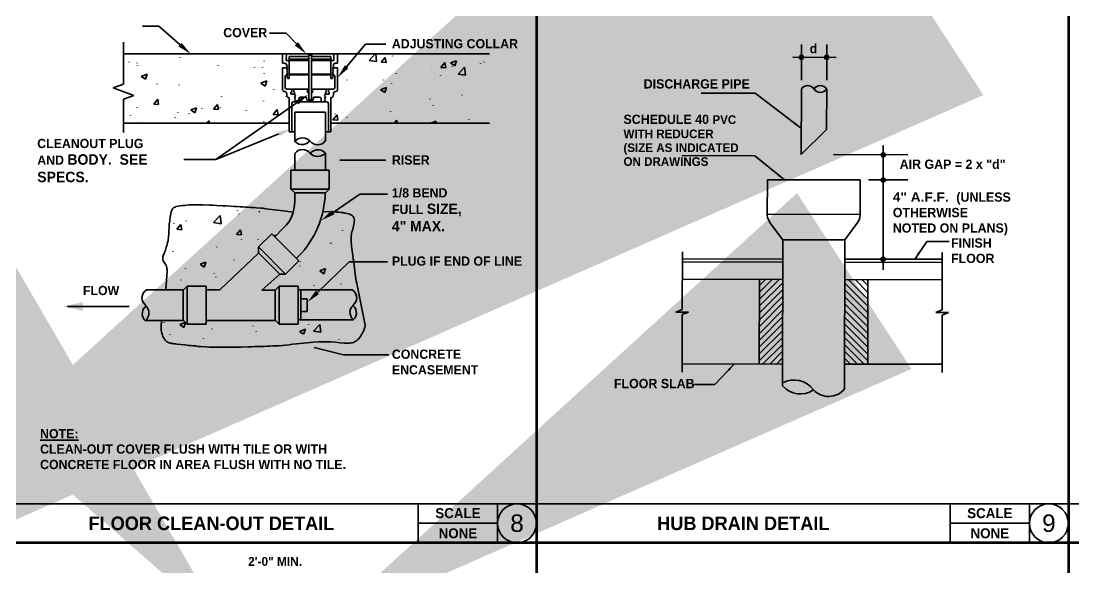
# Model space of a CAD drawing. Header units: inches. Extents: x 2025 to 34930, y -6955 to 4650.
# Drawn here: x 8591.3 to 9066.4, y -2405.3 to -2158.5 of the extents above; entities that cross this region are included whole.
import ezdxf

# ---------------------------------------------------------------- set-up
doc = ezdxf.new("R2010")
doc.units = ezdxf.units.IN
doc.header["$MEASUREMENT"] = 0
doc.layers.add('PDF-TEXT', color=7, linetype='Continuous', lineweight=35)
doc.styles.add('BOO', font='GOTHIC.TTF', dxfattribs={"height": 6})
doc.styles.add('Century Gothic_B', font='GOTHICB.TTF', dxfattribs={"height": 6.659722})
doc.styles.add('PDF Arial', font='arial.ttf')
doc.styles.add('PDF Arial Bold', font='arialbd.ttf')
doc.styles.add('SWISS', font='swissl.ttf')
doc.dimstyles.new('STANDARD$7', dxfattribs={"dimscale": 48, "dimtxt": 0.125, "dimasz": 0.125, "dimexe": 0.0625, "dimexo": 0.0625, "dimgap": 0.0625, "dimtad": 1, "dimdec": 0, "dimzin": 3, "dimdsep": 46, "dimlunit": 4, "dimtxsty": 'SWISS', "dimcen": 0.0625, "dimadec": 0, "dimazin": 0, "dimtfac": 1, "dimtdec": 0, "dimtmove": 0, "dimatfit": 3, "dimfxl": 1, "dimfrac": 2, "dimtolj": 1, "dimtzin": 0, "dimarcsym": 0})

msp = doc.modelspace()

# ---------------------------------------------------------------- hatches: boundary and pattern name
at = {"layer": 'PDF-TEXT', "transparency": 33554559}
for points in [[(8943.42, -2173.49), (8942.86, -2173.63), (8942.44, -2173.91), (8942.16, -2174.33), (8942.09, -2174.82), (8942.15, -2175.31), (8942.43, -2175.73), (8942.85, -2176.01), (8943.41, -2176.15), (8943.9, -2176.01), (8944.32, -2175.73), (8944.6, -2175.31), (8944.67, -2174.82), (8944.6, -2174.33), (8944.32, -2173.91), (8943.9, -2173.63)], [(8954.81, -2173.51), (8954.25, -2173.65), (8953.83, -2173.93), (8953.55, -2174.35), (8953.48, -2174.84), (8953.55, -2175.33), (8953.83, -2175.75), (8954.25, -2176.03), (8954.8, -2176.17), (8955.29, -2176.03), (8955.71, -2175.75), (8955.99, -2175.33), (8956.07, -2174.84), (8956, -2174.35), (8955.72, -2173.93), (8955.3, -2173.65)], [(8980.32, -2217.52), (8979.83, -2217.66), (8979.41, -2217.94), (8979.13, -2218.35), (8978.99, -2218.84), (8979.13, -2219.33), (8979.41, -2219.75), (8979.83, -2220.03), (8980.32, -2220.17), (8980.81, -2220.03), (8981.23, -2219.76), (8981.51, -2219.34), (8981.65, -2218.85), (8981.51, -2218.36), (8981.23, -2217.94), (8980.81, -2217.66)], [(8980.3, -2228.91), (8979.81, -2229.05), (8979.39, -2229.33), (8979.11, -2229.75), (8978.97, -2230.24), (8979.11, -2230.73), (8979.39, -2231.15), (8979.81, -2231.43), (8980.3, -2231.57), (8980.79, -2231.43), (8981.21, -2231.15), (8981.49, -2230.73), (8981.63, -2230.24), (8981.49, -2229.75), (8981.21, -2229.33), (8980.79, -2229.05)], [(8980.24, -2267.29), (8980.73, -2267.22), (8981.15, -2266.87), (8981.5, -2266.45), (8981.57, -2265.96), (8981.5, -2265.47), (8981.15, -2265.05), (8980.73, -2264.77), (8980.24, -2264.63), (8979.75, -2264.77), (8979.34, -2265.05), (8979.05, -2265.47), (8978.91, -2265.96), (8979.05, -2266.44), (8979.33, -2266.86), (8979.75, -2267.21)]]:
    msp.add_hatch(color=256, dxfattribs=at).paths.add_polyline_path(points)

# ---------------------------------------------------------------- linework, layer by layer
at = {"layer": 'PDF-TEXT', "color": 42, "lineweight": 100}
for p, q in [((8823.83, -1888.19), (8823.83, -2917.77)), ((9063.83, -1888.19), (9063.83, -2917.77)), ((9787.29, -2393.96), (8343.83, -2393.96))]:
    msp.add_line(p, q, dxfattribs=at)
at = {"layer": 'PDF-TEXT'}
for p, q in [((8653.43, -2160.72), (8645.99, -2160.72)), ((8663.06, -2169.18), (8653.43, -2160.72)), ((8710.83, -2163.85), (8703.39, -2163.85)), ((8715.48, -2168.67), (8710.83, -2163.85)), ((8637.53, -2167.91), (8637.53, -2186.93)), ((8738.14, -2179.07), (8746.68, -2168.84)), ((8746.68, -2168.84), (8755.9, -2168.84)), ((8943.4, -2185.09), (8943.42, -2169.02)), ((8954.79, -2185.11), (8954.82, -2169.04)), ((8802.57, -2173.32), (8637.53, -2173.32)), ((8662.98, -2174.84), (8662.98, -2174.76)), ((8665.68, -2174.93), (8665.68, -2174.84)), ((8709.23, -2173.32), (8709.23, -2177.47)), ((8711.17, -2173.66), (8710.75, -2174.08)), ((8710.75, -2174.08), (8711.17, -2174.42)), ((8711.17, -2174.42), (8710.75, -2174.84)), ((8710.75, -2174.84), (8711.17, -2175.18)), ((8710.92, -2173.32), (8710.92, -2173.49)), ((8710.92, -2173.49), (8711.17, -2173.66)), ((8711.17, -2175.18), (8710.92, -2175.35)), ((8710.92, -2175.35), (8710.92, -2176.28)), ((8712.27, -2184.4), (8712.27, -2174.42)), ((8712.27, -2174.42), (8721.06, -2174.42)), ((8712.27, -2175.61), (8721.06, -2175.61)), ((8721.06, -2173.91), (8720.56, -2173.32)), ((8721.06, -2173.91), (8721.06, -2194.04)), ((8722.25, -2173.91), (8721.06, -2173.91)), ((8722.75, -2173.32), (8722.25, -2173.91)), ((8722.25, -2194.04), (8722.25, -2173.91)), ((8731.04, -2174.42), (8722.25, -2174.42)), ((8731.04, -2175.61), (8722.25, -2175.61)), ((8731.04, -2184.4), (8731.04, -2174.42)), ((8732.39, -2173.49), (8732.22, -2173.66)), ((8732.22, -2173.66), (8732.56, -2174.08)), ((8732.56, -2174.08), (8732.22, -2174.42)), ((8732.22, -2174.42), (8732.56, -2174.84)), ((8732.56, -2174.84), (8732.22, -2175.18)), ((8732.22, -2175.18), (8732.39, -2175.35)), ((8732.39, -2173.32), (8732.39, -2173.49)), ((8732.39, -2175.35), (8732.39, -2176.28)), ((8734.08, -2173.32), (8734.08, -2177.47)), ((8748.37, -2176.2), (8751.08, -2173.32)), ((8751.33, -2173.32), (8751.67, -2176.7)), ((8753.7, -2177.04), (8755.56, -2174.93)), ((8755.56, -2174.93), (8755.98, -2177.21)), ((8758.85, -2174.25), (8758.85, -2174.17)), ((8939.5, -2174.81), (8959, -2174.84)), ((8640.07, -2176.96), (8640.07, -2176.87)), ((8643.7, -2177.47), (8643.7, -2177.38)), ((8643.79, -2178.65), (8643.79, -2178.56)), ((8660.19, -2177.8), (8660.19, -2177.72)), ((8680.23, -2178.65), (8680.23, -2178.56)), ((8691.56, -2177.8), (8691.56, -2177.72)), ((8696.54, -2179.41), (8696.54, -2179.33)), ((8700.26, -2179.58), (8700.26, -2179.49)), ((8700.94, -2176.54), (8700.94, -2176.45)), ((8709.23, -2177.47), (8710.41, -2177.47)), ((8709.23, -2189.56), (8709.23, -2179.58)), ((8709.23, -2179.58), (8711.17, -2179.58)), ((8710.92, -2177.72), (8710.41, -2177.55)), ((8710.92, -2176.28), (8721.06, -2176.28)), ((8711.09, -2178.23), (8710.92, -2177.72)), ((8711.17, -2178.99), (8711.17, -2178.23)), ((8711.51, -2179.49), (8711.17, -2178.99)), ((8711.17, -2180.09), (8711.51, -2179.49)), ((8711.17, -2179.58), (8711.17, -2180.09)), ((8711.17, -2180.09), (8711.51, -2180.68)), ((8732.39, -2176.28), (8722.25, -2176.28)), ((8732.22, -2178.99), (8731.8, -2179.49)), ((8731.8, -2179.49), (8732.22, -2180.09)), ((8732.22, -2180.09), (8731.8, -2180.68)), ((8732.39, -2177.72), (8732.22, -2178.23)), ((8732.22, -2178.23), (8732.22, -2178.99)), ((8732.22, -2180.09), (8732.22, -2179.58)), ((8732.22, -2179.58), (8734.08, -2179.58)), ((8732.9, -2177.55), (8732.39, -2177.72)), ((8734.08, -2177.47), (8732.9, -2177.47)), ((8734.08, -2179.58), (8734.08, -2189.56)), ((8739.32, -2177.04), (8739.32, -2176.96)), ((8751.67, -2176.7), (8748.37, -2176.2)), ((8755.98, -2177.21), (8753.7, -2177.04)), ((8776.44, -2180.09), (8776.44, -2180)), ((8780.67, -2179.41), (8782.53, -2177.21)), ((8782.95, -2179.58), (8780.67, -2179.41)), ((8782.53, -2177.21), (8782.95, -2179.58)), ((8785.06, -2177.38), (8787.69, -2176.37)), ((8786.92, -2178.65), (8785.06, -2177.38)), ((8785.83, -2178.9), (8785.83, -2178.82)), ((8787.69, -2176.37), (8786.92, -2178.65)), ((8788.45, -2182.37), (8791.41, -2179.33)), ((8791.41, -2179.33), (8791.83, -2182.88)), ((8798.59, -2177.55), (8798.59, -2177.47)), ((8800.03, -2176.96), (8800.03, -2176.87)), ((8943.41, -2176.15), (8943.41, -2177.41)), ((8954.8, -2176.17), (8954.8, -2177.42)), ((8644.21, -2183.98), (8644.21, -2183.89)), ((8645.48, -2183.47), (8648.1, -2182.45)), ((8647.34, -2184.74), (8645.48, -2183.47)), ((8648.1, -2182.45), (8647.34, -2184.74)), ((8653.59, -2182.79), (8653.59, -2182.71)), ((8667.8, -2180.85), (8667.8, -2180.76)), ((8674.65, -2183.21), (8674.65, -2183.13)), ((8681.5, -2184.91), (8681.5, -2184.82)), ((8701.03, -2182.12), (8701.03, -2182.03)), ((8710.41, -2188.46), (8710.41, -2183.55)), ((8710.66, -2183.05), (8710.49, -2183.55)), ((8711.17, -2182.88), (8710.66, -2183.05)), ((8711.51, -2180.68), (8711.17, -2181.19)), ((8711.17, -2181.19), (8711.51, -2181.78)), ((8711.51, -2181.78), (8711.17, -2182.37)), ((8711.17, -2182.28), (8711.51, -2182.88)), ((8711.17, -2182.37), (8711.17, -2182.79)), ((8711.26, -2182.45), (8711.17, -2182.45)), ((8711.17, -2182.79), (8711.51, -2182.79)), ((8711.51, -2182.88), (8711.17, -2183.47)), ((8711.17, -2183.47), (8711.51, -2183.98)), ((8711.51, -2183.98), (8711.51, -2184.4)), ((8711.51, -2184.4), (8712.27, -2184.4)), ((8721.06, -2182.45), (8712.27, -2182.45)), ((8721.06, -2182.79), (8712.27, -2182.79)), ((8722.25, -2182.45), (8731.04, -2182.45)), ((8722.25, -2182.79), (8731.04, -2182.79)), ((8731.8, -2184.4), (8731.04, -2184.4)), ((8731.8, -2180.68), (8732.22, -2181.19)), ((8732.22, -2181.19), (8731.8, -2181.78)), ((8731.8, -2181.78), (8732.22, -2182.37)), ((8732.22, -2182.28), (8731.8, -2182.88)), ((8731.8, -2182.88), (8732.22, -2183.47)), ((8732.22, -2183.47), (8731.8, -2183.98)), ((8731.8, -2183.98), (8731.8, -2184.4)), ((8732.22, -2182.79), (8731.88, -2182.79)), ((8732.14, -2182.45), (8732.22, -2182.45)), ((8732.22, -2182.37), (8732.22, -2182.79)), ((8732.73, -2183.05), (8732.22, -2182.88)), ((8732.9, -2183.55), (8732.73, -2183.05)), ((8732.9, -2188.46), (8732.9, -2183.55)), ((8738.48, -2185.07), (8738.48, -2184.99)), ((8740.42, -2181.27), (8740.42, -2181.19)), ((8752.68, -2183.21), (8752.68, -2183.13)), ((8754.8, -2185.07), (8754.8, -2184.99)), ((8760.46, -2182.12), (8760.46, -2182.03)), ((8776.69, -2181.27), (8776.69, -2181.19)), ((8777.71, -2184.14), (8777.71, -2184.06)), ((8780.5, -2182.96), (8780.5, -2182.88)), ((8791.83, -2182.88), (8788.45, -2182.37)), ((8796.65, -2181.69), (8796.65, -2181.61)), ((8800.54, -2183.81), (8800.54, -2183.72)), ((8637.53, -2186.93), (8632.88, -2188.63)), ((8632.88, -2188.63), (8642.18, -2192.01)), ((8643.28, -2189.98), (8643.28, -2189.89)), ((8652.75, -2186.93), (8652.75, -2186.85)), ((8662.56, -2187.36), (8662.56, -2187.27)), ((8699.5, -2186.51), (8702.12, -2185.5)), ((8701.36, -2187.78), (8699.5, -2186.51)), ((8702.12, -2185.5), (8701.36, -2187.78)), ((8705.34, -2189.47), (8705.34, -2189.39)), ((8709.31, -2189.56), (8709.48, -2190.06)), ((8709.48, -2190.06), (8709.99, -2190.23)), ((8710.49, -2188.46), (8710.66, -2188.96)), ((8710.66, -2188.96), (8711.17, -2189.13)), ((8721.06, -2189.22), (8711.17, -2189.22)), ((8713.37, -2190.57), (8713.37, -2189.22)), ((8714.3, -2190.57), (8714.3, -2189.22)), ((8720.56, -2190.74), (8720.56, -2189.22)), ((8722.25, -2189.22), (8732.22, -2189.22)), ((8722.75, -2190.74), (8722.75, -2189.22)), ((8729.01, -2190.57), (8729.01, -2189.22)), ((8729.94, -2189.22), (8729.94, -2190.57)), ((8732.22, -2189.13), (8732.73, -2188.96)), ((8732.73, -2188.96), (8732.9, -2188.46)), ((8733.32, -2190.23), (8733.83, -2190.06)), ((8733.83, -2190.06), (8734, -2189.56)), ((8738.82, -2189.56), (8738.82, -2189.47)), ((8753.44, -2189.47), (8756.15, -2188.46)), ((8755.39, -2190.74), (8753.44, -2189.47)), ((8756.15, -2188.46), (8755.39, -2190.74)), ((8758.35, -2186.77), (8758.35, -2186.68)), ((8943.34, -2218.72), (8943.39, -2189.08)), ((8954.78, -2189.1), (8954.75, -2207.34)), ((8642.18, -2192.01), (8637.53, -2193.7)), ((8637.53, -2193.7), (8637.53, -2208.75)), ((8651.14, -2195.9), (8652.92, -2193.7)), ((8652.92, -2193.7), (8653.34, -2196.07)), ((8681.66, -2192.6), (8681.66, -2192.51)), ((8691.05, -2191.33), (8691.05, -2191.25)), ((8700.6, -2194.63), (8700.6, -2194.54)), ((8710.24, -2190.32), (8709.99, -2190.32)), ((8710.66, -2190.4), (8710.24, -2190.32)), ((8711.09, -2190.74), (8710.66, -2190.4)), ((8710.92, -2192.6), (8710.92, -2192.51)), ((8711.17, -2191.25), (8711.09, -2190.74)), ((8711.17, -2192.09), (8711.17, -2191.25)), ((8711.26, -2192.51), (8711.17, -2192.09)), ((8711.59, -2192.94), (8711.26, -2192.51)), ((8712.1, -2193.02), (8711.59, -2192.94)), ((8712.27, -2193.02), (8712.1, -2193.02)), ((8712.27, -2193.02), (8712.27, -2208.41)), ((8713.03, -2191.5), (8713.03, -2190.57)), ((8713.03, -2190.57), (8713.37, -2190.57)), ((8714.64, -2191.5), (8713.03, -2191.5)), ((8714.13, -2194.88), (8713.62, -2195.05)), ((8729.18, -2194.88), (8714.13, -2194.88)), ((8714.64, -2190.57), (8714.3, -2190.57)), ((8714.64, -2191.5), (8714.64, -2190.57)), ((8715.06, -2192.01), (8714.64, -2191.5)), ((8714.64, -2192.6), (8715.06, -2192.01)), ((8715.06, -2193.19), (8714.64, -2192.6)), ((8714.64, -2193.7), (8715.06, -2193.19)), ((8715.06, -2194.29), (8714.64, -2193.7)), ((8714.64, -2194.88), (8715.06, -2194.29)), ((8716.58, -2193.53), (8716.58, -2194.88)), ((8716.84, -2193.02), (8716.67, -2193.53)), ((8717.34, -2192.85), (8716.84, -2193.02)), ((8720.13, -2192.77), (8717.34, -2192.77)), ((8720.13, -2193.78), (8720.13, -2192.77)), ((8720.22, -2193.78), (8720.39, -2194.29)), ((8720.39, -2194.29), (8720.89, -2194.46)), ((8721.06, -2190.74), (8720.56, -2190.74)), ((8722.42, -2194.54), (8720.89, -2194.54)), ((8721.06, -2194.04), (8722.25, -2194.04)), ((8722.25, -2190.74), (8722.75, -2190.74)), ((8722.42, -2194.46), (8722.92, -2194.29)), ((8722.92, -2194.29), (8723.09, -2193.78)), ((8723.18, -2193.78), (8723.18, -2192.77)), ((8723.18, -2192.77), (8725.97, -2192.77)), ((8726.47, -2193.02), (8725.97, -2192.85)), ((8726.64, -2193.53), (8726.47, -2193.02)), ((8726.73, -2193.53), (8726.73, -2194.88)), ((8728.25, -2192.01), (8728.67, -2191.5)), ((8728.67, -2192.6), (8728.25, -2192.01)), ((8728.25, -2193.19), (8728.67, -2192.6)), ((8728.67, -2193.7), (8728.25, -2193.19)), ((8728.25, -2194.29), (8728.67, -2193.7)), ((8728.67, -2194.88), (8728.25, -2194.29)), ((8728.67, -2191.5), (8728.67, -2190.57)), ((8728.67, -2190.57), (8729.01, -2190.57)), ((8730.28, -2191.5), (8728.67, -2191.5)), ((8729.69, -2195.05), (8729.18, -2194.88)), ((8729.94, -2190.57), (8730.28, -2190.57)), ((8730.28, -2190.57), (8730.28, -2191.5)), ((8731.04, -2193.02), (8731.21, -2193.02)), ((8731.04, -2208.41), (8731.04, -2193.02)), ((8731.21, -2193.02), (8731.63, -2192.94)), ((8731.63, -2192.94), (8732.05, -2192.51)), ((8732.05, -2192.51), (8732.14, -2192.09)), ((8732.31, -2190.74), (8732.22, -2191.25)), ((8732.22, -2191.25), (8732.22, -2192.09)), ((8732.65, -2190.4), (8732.31, -2190.74)), ((8733.15, -2190.32), (8732.65, -2190.4)), ((8733.32, -2190.32), (8733.15, -2190.32)), ((8766.55, -2194.97), (8766.55, -2194.88)), ((8775.93, -2193.7), (8775.93, -2193.61)), ((8790.14, -2191.84), (8790.14, -2191.75)), ((8796.22, -2194.21), (8796.22, -2194.12)), ((8922.56, -2191.07), (8898.09, -2191.03)), ((8942.87, -2206.55), (8922.56, -2191.07)), ((8643.7, -2197.59), (8643.7, -2197.5)), ((8653.34, -2196.07), (8651.14, -2195.9)), ((8652.83, -2197.08), (8652.83, -2197)), ((8657.91, -2195.73), (8657.91, -2195.64)), ((8667.88, -2198.6), (8670.5, -2197.59)), ((8669.74, -2199.87), (8667.88, -2198.6)), ((8670.5, -2197.59), (8669.74, -2199.87)), ((8672.87, -2197.93), (8672.87, -2197.84)), ((8678.11, -2198.26), (8679.89, -2196.07)), ((8680.31, -2198.43), (8678.11, -2198.26)), ((8715.82, -2195.22), (8679.21, -2220.92)), ((8679.89, -2196.07), (8680.31, -2198.43)), ((8681.07, -2197.42), (8681.07, -2197.33)), ((8689.02, -2196.32), (8689.02, -2196.23)), ((8692.91, -2198.77), (8692.91, -2198.69)), ((8705, -2200.63), (8706.86, -2198.43)), ((8706.86, -2198.43), (8707.28, -2200.8)), ((8713.37, -2208.41), (8713.37, -2195.56)), ((8713.62, -2195.05), (8713.45, -2195.56)), ((8714.81, -2212.81), (8714.81, -2199.62)), ((8714.81, -2199.62), (8728.59, -2199.62)), ((8728.59, -2199.62), (8728.59, -2212.47)), ((8729.86, -2195.56), (8729.69, -2195.05)), ((8729.94, -2208.41), (8729.94, -2195.56)), ((8742.79, -2198.09), (8742.79, -2198.01)), ((8757.92, -2199.28), (8757.92, -2199.19)), ((8777.2, -2196.66), (8777.2, -2196.57)), ((8640.66, -2201.22), (8640.66, -2201.14)), ((8642.77, -2202.49), (8642.77, -2202.41)), ((8645.22, -2203.84), (8645.22, -2203.76)), ((8660.78, -2202.07), (8660.78, -2201.98)), ((8662.05, -2199.87), (8662.05, -2199.79)), ((8667.12, -2200.12), (8667.12, -2200.04)), ((8674.99, -2204.6), (8676.08, -2203.51)), ((8676.08, -2203.51), (8676.17, -2204.6)), ((8680.82, -2202.91), (8680.82, -2202.83)), ((8695.45, -2204.27), (8695.45, -2204.18)), ((8700.86, -2203.76), (8700.86, -2203.67)), ((8707.28, -2200.8), (8705, -2200.63)), ((8731.97, -2203), (8733.83, -2200.8)), ((8734.25, -2203.17), (8731.97, -2203)), ((8733.07, -2200.46), (8733.07, -2200.38)), ((8733.83, -2200.8), (8734.25, -2203.17)), ((8738.39, -2202.07), (8738.39, -2201.98)), ((8753.11, -2201.31), (8753.11, -2201.22)), ((8759.53, -2204.6), (8760.71, -2203.17)), ((8760.71, -2203.17), (8761.05, -2204.6)), ((8773.23, -2202.15), (8773.23, -2202.07)), ((8775.09, -2203.67), (8775.09, -2203.59)), ((8776.02, -2204.6), (8778.55, -2203.59)), ((8778.55, -2203.59), (8778.22, -2204.6)), ((8793.27, -2203), (8793.27, -2202.91)), ((8797.07, -2199.95), (8797.07, -2199.87)), ((8637.53, -2204.6), (8712.27, -2204.6)), ((8712.27, -2208.41), (8714.81, -2208.41)), ((8728.59, -2208.41), (8731.04, -2208.41)), ((8802.57, -2204.6), (8731.04, -2204.6)), ((8954.75, -2207.34), (8943.34, -2218.72)), ((8707.54, -2209.42), (8679.21, -2220.92)), ((8715.48, -2212.13), (8714.72, -2212.89)), ((8715.65, -2213.48), (8714.81, -2212.81)), ((8716.33, -2211.62), (8715.48, -2212.13)), ((8716.58, -2213.99), (8715.65, -2213.48)), ((8717.26, -2211.28), (8716.33, -2211.62)), ((8718.27, -2211.2), (8717.26, -2211.28)), ((8719.29, -2211.28), (8718.27, -2211.2)), ((8719.71, -2213.9), (8718.7, -2214.16)), ((8720.22, -2211.62), (8719.29, -2211.28)), ((8720.64, -2213.4), (8719.71, -2213.9)), ((8721.06, -2212.13), (8720.22, -2211.62)), ((8721.32, -2212.64), (8720.64, -2213.4)), ((8721.82, -2212.89), (8721.06, -2212.13)), ((8721.65, -2212.64), (8722.42, -2213.4)), ((8722.42, -2213.4), (8723.26, -2213.9)), ((8723.26, -2213.9), (8724.19, -2214.24)), ((8726.14, -2214.16), (8727.07, -2213.82)), ((8727.07, -2213.82), (8727.91, -2213.23)), ((8727.91, -2213.23), (8728.5, -2212.47)), ((8715.48, -2217.54), (8714.81, -2218.3)), ((8714.81, -2218.3), (8714.81, -2225.83)), ((8716.24, -2216.95), (8715.48, -2217.54)), ((8717.17, -2216.61), (8716.24, -2216.95)), ((8717.6, -2214.24), (8716.58, -2213.99)), ((8718.19, -2216.44), (8717.17, -2216.61)), ((8718.7, -2214.16), (8717.6, -2214.24)), ((8719.12, -2216.53), (8718.19, -2216.44)), ((8720.13, -2216.86), (8719.12, -2216.53)), ((8720.89, -2217.37), (8720.13, -2216.86)), ((8721.65, -2218.13), (8720.89, -2217.37)), ((8721.49, -2217.88), (8722.25, -2218.64)), ((8722.67, -2217.37), (8721.99, -2218.13)), ((8722.25, -2218.64), (8723.09, -2219.15)), ((8723.6, -2216.86), (8722.67, -2217.37)), ((8724.61, -2216.61), (8723.6, -2216.86)), ((8724.19, -2214.24), (8725.12, -2214.33)), ((8725.71, -2216.53), (8724.61, -2216.61)), ((8725.12, -2214.33), (8726.14, -2214.16)), ((8726.73, -2216.78), (8725.71, -2216.53)), ((8727.74, -2217.29), (8726.73, -2216.78)), ((8726.98, -2219.15), (8727.83, -2218.64)), ((8728.5, -2217.96), (8727.74, -2217.29)), ((8727.83, -2218.64), (8728.59, -2217.88)), ((8728.59, -2217.96), (8728.59, -2225.83)), ((8980.33, -2214.65), (8980.23, -2270.71)), ((8679.21, -2220.92), (8664.67, -2220.92)), ((8723.09, -2219.15), (8724.02, -2219.48)), ((8724.02, -2219.48), (8725.04, -2219.57)), ((8725.04, -2219.57), (8726.05, -2219.48)), ((8726.05, -2219.48), (8726.98, -2219.15)), ((8735.1, -2221.18), (8755.9, -2221.18)), ((8922.3, -2219.24), (8889.38, -2219.19)), ((8935.71, -2230.17), (8922.3, -2219.24)), ((8957.81, -2218.74), (8991.43, -2218.79)), ((8980.32, -2220.17), (8980.31, -2221.43)), ((8730.28, -2225.83), (8713.03, -2225.83)), ((8713.03, -2225.83), (8713.03, -2234.28)), ((8730.28, -2234.28), (8730.28, -2225.83)), ((8928.02, -2230.08), (8927.99, -2245.88)), ((8969.96, -2230.15), (8928.02, -2230.08)), ((8969.93, -2245.88), (8969.96, -2230.15)), ((8973.59, -2230.16), (8991.41, -2230.19)), ((8980.3, -2231.57), (8980.3, -2232.9)), ((8713.03, -2234.28), (8714.81, -2236.06)), ((8713.03, -2234.28), (8730.28, -2234.28)), ((8714.72, -2236.06), (8728.59, -2236.06)), ((8714.81, -2236.06), (8714.81, -2239.69)), ((8728.59, -2236.06), (8730.28, -2234.28)), ((8732.05, -2244.85), (8744.14, -2236.56)), ((8744.14, -2236.56), (8756.57, -2236.56)), ((8660.53, -2242.48), (8660.95, -2242.4)), ((8660.95, -2242.4), (8661.29, -2242.23)), ((8661.29, -2242.23), (8662.3, -2242.06)), ((8662.3, -2242.06), (8662.89, -2241.89)), ((8662.89, -2241.89), (8664.25, -2241.72)), ((8664.25, -2241.72), (8665.09, -2241.64)), ((8665.09, -2241.64), (8666.95, -2241.47)), ((8666.95, -2241.47), (8668.05, -2241.47)), ((8668.05, -2241.47), (8669.24, -2241.38)), ((8669.24, -2241.38), (8673.29, -2241.38)), ((8673.29, -2241.38), (8676.34, -2241.55)), ((8676.34, -2241.55), (8677.94, -2241.55)), ((8677.94, -2241.55), (8679.47, -2241.64)), ((8679.47, -2241.64), (8684.29, -2241.89)), ((8682.43, -2241.8), (8683.1, -2242.23)), ((8683.1, -2242.23), (8683.19, -2241.89)), ((8684.29, -2241.89), (8685.81, -2241.97)), ((8685.81, -2241.97), (8687.33, -2242.14)), ((8686.06, -2242.06), (8686.06, -2241.97)), ((8687.33, -2242.14), (8688.77, -2242.23)), ((8688.77, -2242.23), (8690.12, -2242.31)), ((8690.12, -2242.31), (8691.39, -2242.31)), ((8691.39, -2242.31), (8692.57, -2242.4)), ((8692.57, -2242.4), (8693.67, -2242.48)), ((8714.72, -2241.64), (8714.38, -2243.5)), ((8714.81, -2239.69), (8714.72, -2241.64)), ((8658.41, -2248.15), (8658.58, -2246.96)), ((8658.58, -2246.96), (8658.84, -2245.44)), ((8658.84, -2245.44), (8659.01, -2244.59)), ((8659.01, -2244.59), (8659.17, -2244.17)), ((8659.17, -2244.17), (8659.26, -2243.83)), ((8659.26, -2243.83), (8659.43, -2243.58)), ((8659.43, -2243.58), (8659.6, -2243.24)), ((8659.6, -2243.24), (8660.02, -2242.82)), ((8660.02, -2242.82), (8660.53, -2242.48)), ((8678.11, -2249.41), (8681.07, -2246.29)), ((8681.07, -2246.29), (8681.5, -2249.92)), ((8688.94, -2243.92), (8688.94, -2243.83)), ((8689.53, -2245.61), (8689.53, -2245.52)), ((8693.67, -2242.48), (8694.6, -2242.57)), ((8694.6, -2242.57), (8695.61, -2242.57)), ((8695.61, -2242.57), (8696.46, -2242.65)), ((8696.46, -2242.65), (8697.39, -2242.73)), ((8697.39, -2242.73), (8699.42, -2242.9)), ((8698.74, -2244.68), (8698.74, -2244.59)), ((8698.91, -2244.43), (8698.91, -2244.34)), ((8699.42, -2242.9), (8700.52, -2242.99)), ((8700.52, -2242.99), (8701.7, -2243.16)), ((8701.7, -2243.16), (8702.97, -2243.33)), ((8702.97, -2243.33), (8707.03, -2243.83)), ((8707.03, -2243.83), (8708.3, -2244)), ((8708.3, -2244), (8709.48, -2244.17)), ((8709.48, -2244.17), (8714.05, -2244.68)), ((8713.88, -2245.36), (8713.12, -2247.22)), ((8714.38, -2243.5), (8713.88, -2245.36)), ((8727.57, -2244.43), (8733.58, -2244.68)), ((8733.58, -2244.68), (8734.59, -2244.76)), ((8734.59, -2244.76), (8735.52, -2244.85)), ((8735.52, -2244.85), (8736.53, -2244.93)), ((8736.53, -2244.93), (8737.55, -2245.1)), ((8736.7, -2245.02), (8737.04, -2245.27)), ((8737.04, -2245.27), (8737.13, -2245.1)), ((8737.55, -2245.1), (8738.48, -2245.27)), ((8738.48, -2245.27), (8739.32, -2245.52)), ((8739.32, -2245.52), (8740.09, -2245.86)), ((8740.09, -2245.86), (8740.68, -2246.2)), ((8740.68, -2246.2), (8741.1, -2246.71)), ((8741.1, -2246.71), (8741.44, -2247.13)), ((8741.44, -2247.13), (8741.61, -2247.72)), ((8927.99, -2245.67), (8969.93, -2245.74)), ((8927.99, -2245.88), (8928.13, -2247.07)), ((8928.13, -2247.07), (8928.48, -2248.19)), ((8969.44, -2248.19), (8969.79, -2247.07)), ((8969.79, -2247.07), (8969.93, -2245.88)), ((8658.08, -2251.44), (8658.16, -2250.77)), ((8658.08, -2252.12), (8658.08, -2251.44)), ((8658.16, -2250.09), (8658.24, -2249.41)), ((8658.16, -2250.77), (8658.16, -2250.09)), ((8658.24, -2249.41), (8658.33, -2248.82)), ((8658.33, -2248.82), (8658.41, -2248.15)), ((8660.27, -2249.92), (8660.27, -2249.84)), ((8661.54, -2252.46), (8663.4, -2250.26)), ((8663.4, -2250.26), (8663.82, -2252.63)), ((8665.77, -2248.74), (8665.77, -2248.65)), ((8667.04, -2247.64), (8667.04, -2247.55)), ((8681.5, -2249.92), (8678.11, -2249.41)), ((8679.21, -2247.47), (8679.21, -2247.38)), ((8709.73, -2251.87), (8705.76, -2255.84)), ((8711, -2250.43), (8709.73, -2251.87)), ((8712.19, -2248.91), (8711, -2250.43)), ((8713.12, -2247.22), (8712.19, -2248.91)), ((8741.44, -2250.26), (8740.76, -2252.96)), ((8741.52, -2249.58), (8741.44, -2250.26)), ((8741.61, -2248.99), (8741.52, -2249.58)), ((8741.61, -2247.72), (8741.69, -2248.31)), ((8741.69, -2248.31), (8741.61, -2248.99)), ((8928.48, -2248.19), (8929.1, -2249.24)), ((8934.96, -2257.22), (8929.03, -2249.24)), ((8962.92, -2257.26), (8968.88, -2249.23)), ((8968.81, -2249.23), (8969.44, -2248.19)), ((8657.65, -2256.94), (8657.74, -2256.26)), ((8657.74, -2256.26), (8657.82, -2255.5)), ((8657.82, -2255.5), (8657.91, -2254.82)), ((8657.91, -2254.15), (8657.99, -2253.47)), ((8657.91, -2254.82), (8657.91, -2254.15)), ((8657.99, -2252.8), (8658.08, -2252.12)), ((8657.99, -2253.47), (8657.99, -2252.8)), ((8663.82, -2252.63), (8661.54, -2252.46)), ((8670.67, -2256.18), (8670.67, -2256.09)), ((8688.51, -2254.74), (8690.29, -2252.63)), ((8690.71, -2254.99), (8688.51, -2254.74)), ((8690.29, -2252.63), (8690.71, -2254.99)), ((8704.41, -2254.49), (8698.4, -2260.4)), ((8716.58, -2266.66), (8704.41, -2254.49)), ((8705.42, -2255.42), (8706.27, -2255.08)), ((8706.27, -2255.08), (8706.18, -2255.42)), ((8726.98, -2254.23), (8726.98, -2254.15)), ((8736.37, -2252.96), (8736.37, -2252.88)), ((8736.53, -2252.12), (8736.53, -2252.03)), ((8740.25, -2255.5), (8740.17, -2256.09)), ((8740.17, -2256.09), (8740.17, -2257.95)), ((8740.34, -2254.82), (8740.25, -2255.5)), ((8740.42, -2254.23), (8740.34, -2254.82)), ((8740.59, -2253.56), (8740.42, -2254.23)), ((8740.76, -2252.96), (8740.59, -2253.56)), ((8656.38, -2261.84), (8656.55, -2261.25)), ((8656.55, -2261.25), (8656.81, -2260.57)), ((8656.81, -2260.57), (8656.98, -2259.9)), ((8656.98, -2259.9), (8657.23, -2259.14)), ((8657.23, -2259.14), (8657.4, -2258.46)), ((8657.4, -2258.46), (8657.57, -2257.7)), ((8657.57, -2257.7), (8657.65, -2256.94)), ((8678.79, -2259.98), (8678.79, -2259.9)), ((8679.64, -2260.49), (8679.64, -2260.4)), ((8689.02, -2259.22), (8689.02, -2259.14)), ((8690.71, -2257.02), (8690.71, -2256.94)), ((8698.32, -2257.19), (8698.32, -2257.11)), ((8698.4, -2263.11), (8698.4, -2260.4)), ((8698.4, -2260.4), (8710.58, -2272.66)), ((8730.87, -2258.71), (8730.87, -2258.63)), ((8731.21, -2258.8), (8731.21, -2258.71)), ((8740.17, -2257.95), (8740.25, -2258.63)), ((8740.25, -2258.63), (8740.34, -2259.39)), ((8740.34, -2259.39), (8740.42, -2260.24)), ((8740.42, -2260.24), (8740.59, -2261.08)), ((8740.59, -2261.08), (8740.68, -2262.18)), ((8934.96, -2257.22), (8934.86, -2323.13)), ((8962.92, -2257.26), (8934.96, -2257.22)), ((8962.81, -2324.57), (8962.92, -2257.26)), ((8994.64, -2265.77), (8999.9, -2257.95)), ((8999.9, -2257.95), (9010.1, -2257.97)), ((8655.2, -2265.22), (8655.29, -2264.8)), ((8655.2, -2265.9), (8655.2, -2265.22)), ((8655.37, -2266.58), (8655.2, -2265.9)), ((8655.29, -2264.8), (8655.45, -2264.46)), ((8655.45, -2264.46), (8655.54, -2264.04)), ((8655.54, -2264.04), (8655.71, -2263.53)), ((8655.71, -2263.53), (8655.96, -2263.03)), ((8655.88, -2263.62), (8655.88, -2263.53)), ((8655.96, -2263.03), (8656.13, -2262.43)), ((8656.13, -2262.43), (8656.38, -2261.84)), ((8659.77, -2262.43), (8659.77, -2262.35)), ((8680.99, -2279.85), (8698.4, -2263.19)), ((8707.96, -2272.66), (8698.4, -2263.11)), ((8715.48, -2265.56), (8716.41, -2264.63)), ((8736.11, -2264.63), (8736.11, -2264.55)), ((8740.68, -2262.18), (8740.85, -2263.28)), ((8740.76, -2265.9), (8740.76, -2265.82)), ((8740.85, -2263.28), (8741.02, -2264.55)), ((8741.02, -2264.55), (8741.35, -2267.25)), ((8889.66, -2262.67), (8889.62, -2288.67)), ((8934.95, -2265.88), (8889.65, -2265.81)), ((8962.91, -2265.93), (9006.94, -2266)), ((8980.24, -2264.63), (8980.25, -2263.37)), ((9006.95, -2262.86), (9006.91, -2288.86)), ((8655.71, -2267.25), (8655.37, -2266.58)), ((8655.96, -2267.51), (8655.71, -2267.25)), ((8656.13, -2267.85), (8655.96, -2267.51)), ((8656.3, -2268.1), (8656.13, -2267.85)), ((8656.55, -2268.44), (8656.3, -2268.1)), ((8656.72, -2268.69), (8656.55, -2268.44)), ((8656.81, -2269.03), (8656.72, -2268.69)), ((8656.98, -2269.37), (8656.81, -2269.03)), ((8657.06, -2269.71), (8656.98, -2269.37)), ((8657.06, -2270.13), (8657.06, -2269.71)), ((8657.15, -2270.64), (8657.06, -2270.13)), ((8657.15, -2271.14), (8657.15, -2270.64)), ((8665.43, -2270.13), (8665.43, -2270.04)), ((8672.03, -2268.27), (8674.65, -2267.25)), ((8673.89, -2269.54), (8672.03, -2268.27)), ((8674.65, -2267.25), (8673.89, -2269.54)), ((8687.33, -2266.32), (8687.33, -2266.24)), ((8710.58, -2272.66), (8716.58, -2266.66)), ((8717.09, -2269.03), (8717.09, -2268.94)), ((8717.17, -2267), (8717.17, -2266.91)), ((8718.27, -2270.8), (8718.27, -2270.72)), ((8725.04, -2280.95), (8739.32, -2267.17)), ((8726.05, -2271.23), (8728.67, -2270.21)), ((8726.47, -2267.76), (8726.47, -2267.68)), ((8728.67, -2270.21), (8727.91, -2272.5)), ((8739.32, -2267.17), (8756.57, -2267.17)), ((8740.17, -2267.08), (8740.17, -2267)), ((8741.35, -2267.25), (8741.52, -2268.69)), ((8741.52, -2268.69), (8741.86, -2271.4)), ((8934.95, -2267.28), (8889.65, -2267.21)), ((8962.91, -2267.33), (9006.94, -2267.4)), ((8656.55, -2279.85), (8657.15, -2271.14)), ((8659.34, -2274.86), (8659.34, -2274.78)), ((8663.4, -2275.37), (8663.4, -2275.29)), ((8669.74, -2275.29), (8669.74, -2275.2)), ((8678.37, -2272.5), (8678.37, -2272.41)), ((8679.13, -2274.02), (8679.13, -2273.93)), ((8699.84, -2279.94), (8707.96, -2272.66)), ((8707.96, -2272.66), (8710.58, -2272.66)), ((8727.91, -2272.5), (8726.05, -2271.23)), ((8741.86, -2271.4), (8742.03, -2272.66)), ((8742.03, -2272.66), (8742.37, -2274.86)), ((8742.37, -2274.86), (8742.54, -2275.88)), ((8934.93, -2275.11), (8889.64, -2275.04)), ((8924.45, -2275.09), (8924.39, -2313.26)), ((8924.43, -2283.97), (8933.33, -2275.11)), ((8924.44, -2280.9), (8930.25, -2275.1)), ((8924.44, -2277.82), (8927.17, -2275.1)), ((8962.89, -2275.16), (9006.93, -2275.23)), ((8973.36, -2284.05), (8964.5, -2275.16)), ((8973.37, -2280.97), (8967.58, -2275.16)), ((8973.37, -2277.9), (8970.65, -2275.17)), ((8973.38, -2275.17), (8973.32, -2313.34)), ((8647.08, -2280.44), (8646.41, -2281.29)), ((8647.85, -2279.85), (8647.08, -2280.44)), ((8664.42, -2279.85), (8647.85, -2279.85)), ((8666.28, -2278.08), (8664.42, -2279.94)), ((8664.42, -2279.94), (8664.42, -2293.46)), ((8674.82, -2278.08), (8666.28, -2278.08)), ((8666.28, -2278.08), (8666.28, -2295.32)), ((8674.82, -2295.32), (8674.82, -2278.08)), ((8674.82, -2279.85), (8680.99, -2279.85)), ((8683.44, -2276.22), (8683.44, -2276.13)), ((8705.93, -2279.94), (8699.84, -2279.94)), ((8703.48, -2277.06), (8703.48, -2276.98)), ((8707.79, -2278.08), (8705.93, -2279.94)), ((8705.93, -2279.94), (8705.93, -2293.46)), ((8716.33, -2278.08), (8707.79, -2278.08)), ((8707.79, -2278.08), (8707.79, -2295.32)), ((8716.33, -2295.32), (8716.33, -2278.08)), ((8740.68, -2279.85), (8716.33, -2279.85)), ((8716.67, -2279.51), (8716.67, -2279.43)), ((8717.51, -2279.85), (8717.51, -2293.38)), ((8723.51, -2277.91), (8723.51, -2277.82)), ((8735.69, -2277.15), (8735.69, -2277.06)), ((8741.44, -2280.44), (8740.68, -2279.85)), ((8742.11, -2281.29), (8741.44, -2280.44)), ((8742.54, -2275.88), (8742.79, -2276.81)), ((8742.79, -2276.81), (8742.96, -2277.74)), ((8742.96, -2277.74), (8746.51, -2295.66)), ((8924.42, -2290.12), (8934.93, -2279.65)), ((8924.43, -2287.05), (8934.93, -2276.58)), ((8973.36, -2287.13), (8962.89, -2276.62)), ((8973.35, -2290.2), (8962.89, -2279.7)), ((8645.99, -2282.22), (8645.82, -2283.23)), ((8645.82, -2283.23), (8645.9, -2284.25)), ((8645.9, -2284.25), (8646.24, -2285.18)), ((8646.41, -2281.29), (8645.99, -2282.22)), ((8646.24, -2285.18), (8646.75, -2286.02)), ((8720.3, -2283.91), (8717.51, -2283.91)), ((8720.3, -2289.57), (8720.3, -2283.91)), ((8741.78, -2286.02), (8742.28, -2285.18)), ((8742.54, -2282.22), (8742.11, -2281.29)), ((8742.28, -2285.18), (8742.62, -2284.25)), ((8742.71, -2283.23), (8742.54, -2282.22)), ((8742.62, -2284.25), (8742.71, -2283.23)), ((8924.42, -2293.27), (8934.92, -2282.8)), ((8973.35, -2293.35), (8962.88, -2282.84)), ((8639.98, -2287.38), (8612.25, -2287.38)), ((8645.99, -2289.91), (8645.9, -2291.01)), ((8646.24, -2288.9), (8645.99, -2289.91)), ((8646.75, -2287.97), (8646.24, -2288.9)), ((8646.75, -2286.02), (8647.51, -2286.78)), ((8647.51, -2287.29), (8646.75, -2287.97)), ((8648.01, -2287.46), (8647.25, -2286.7)), ((8648.52, -2288.31), (8648.01, -2287.46)), ((8648.86, -2289.24), (8648.52, -2288.31)), ((8648.94, -2290.25), (8648.86, -2289.24)), ((8717.51, -2289.57), (8720.3, -2289.57)), ((8739.92, -2288.56), (8739.66, -2289.57)), ((8739.66, -2289.57), (8739.75, -2290.67)), ((8740.42, -2287.63), (8739.92, -2288.56)), ((8741.1, -2286.78), (8740.42, -2287.63)), ((8741.02, -2286.78), (8741.78, -2286.02)), ((8741.78, -2287.54), (8741.02, -2286.87)), ((8742.28, -2288.47), (8741.78, -2287.54)), ((8742.54, -2289.49), (8742.28, -2288.47)), ((8742.62, -2290.59), (8742.54, -2289.49)), ((8889.62, -2288.67), (8886.75, -2289.85)), ((8886.75, -2289.85), (8892.48, -2289.86)), ((8892.48, -2289.86), (8889.61, -2290.97)), ((8924.41, -2296.34), (8934.92, -2285.87)), ((8924.41, -2299.42), (8934.91, -2288.95)), ((8973.34, -2299.5), (8962.87, -2289)), ((8973.34, -2296.42), (8962.88, -2285.92)), ((9006.91, -2288.86), (9004.04, -2290.04)), ((8645.9, -2291.01), (8646.15, -2292.03)), ((8646.15, -2292.03), (8646.66, -2292.96)), ((8646.66, -2292.96), (8647.34, -2293.8)), ((8647.08, -2293.63), (8664.42, -2293.63)), ((8647.25, -2293.8), (8648.01, -2293.04)), ((8648.01, -2293.04), (8648.52, -2292.19)), ((8648.52, -2292.19), (8648.86, -2291.26)), ((8648.86, -2291.26), (8648.94, -2290.25)), ((8654.44, -2296.42), (8654.61, -2293.63)), ((8655.88, -2294.48), (8655.88, -2294.39)), ((8662.89, -2295.49), (8665.52, -2294.48)), ((8664.42, -2293.46), (8666.28, -2295.32)), ((8665.52, -2294.56), (8664.75, -2296.76)), ((8674.82, -2293.63), (8705.93, -2293.63)), ((8696.97, -2294.73), (8696.97, -2294.65)), ((8705.93, -2293.46), (8707.79, -2295.32)), ((8741.27, -2293.38), (8716.33, -2293.38)), ((8739.75, -2290.67), (8740, -2291.69)), ((8740, -2291.69), (8740.51, -2292.62)), ((8740.51, -2292.62), (8741.27, -2293.38)), ((8741.18, -2293.38), (8741.86, -2292.53)), ((8741.86, -2292.53), (8742.37, -2291.6)), ((8742.37, -2291.6), (8742.62, -2290.59)), ((8744.65, -2292.45), (8744.65, -2292.36)), ((8889.61, -2290.97), (8889.57, -2316.98)), ((8924.4, -2302.49), (8934.91, -2292.03)), ((8973.33, -2302.57), (8962.87, -2292.07)), ((9004.04, -2290.04), (9009.77, -2290.05)), ((9006.9, -2291.16), (9006.86, -2317.17)), ((9009.77, -2290.05), (9006.9, -2291.16)), ((8654.44, -2297.61), (8654.44, -2296.42)), ((8654.52, -2298.11), (8654.44, -2297.61)), ((8654.61, -2298.7), (8654.52, -2298.11)), ((8654.78, -2299.3), (8654.61, -2298.7)), ((8654.86, -2299.8), (8654.78, -2299.3)), ((8664.75, -2296.76), (8662.89, -2295.49)), ((8666.28, -2295.32), (8674.82, -2295.32)), ((8675.92, -2295.32), (8675.92, -2295.24)), ((8677.44, -2297.52), (8677.44, -2297.44)), ((8696.04, -2296.17), (8696.04, -2296.08)), ((8697.31, -2298.7), (8697.31, -2298.62)), ((8706.69, -2297.44), (8706.69, -2297.35)), ((8707.79, -2295.32), (8716.33, -2295.32)), ((8716.07, -2297.01), (8716.07, -2296.93)), ((8716.92, -2298.54), (8719.54, -2297.52)), ((8718.78, -2299.72), (8716.92, -2298.54)), ((8719.54, -2297.52), (8718.78, -2299.72)), ((8720.98, -2295.58), (8720.98, -2295.49)), ((8723.18, -2298.45), (8726.14, -2295.41)), ((8726.56, -2298.96), (8723.18, -2298.45)), ((8726.14, -2295.41), (8726.56, -2298.96)), ((8736.11, -2297.86), (8736.11, -2297.77)), ((8745.33, -2299.21), (8745.07, -2299.8)), ((8745.67, -2298.7), (8745.33, -2299.21)), ((8745.92, -2298.11), (8745.67, -2298.7)), ((8746.43, -2296.59), (8745.92, -2298.11)), ((8746.51, -2296.08), (8746.43, -2296.59)), ((8746.51, -2295.75), (8746.51, -2296.08)), ((8924.39, -2308.71), (8934.9, -2298.25)), ((8924.4, -2305.57), (8934.9, -2295.1)), ((8973.33, -2305.65), (8962.86, -2295.15)), ((8973.32, -2308.79), (8962.86, -2298.29)), ((8655.12, -2300.31), (8654.86, -2299.8)), ((8655.29, -2300.82), (8655.12, -2300.31)), ((8655.54, -2301.33), (8655.29, -2300.82)), ((8655.79, -2301.75), (8655.54, -2301.33)), ((8656.05, -2302.09), (8655.79, -2301.75)), ((8656.3, -2302.51), (8656.05, -2302.09)), ((8656.55, -2302.76), (8656.3, -2302.51)), ((8656.81, -2303.02), (8656.55, -2302.76)), ((8657.06, -2303.27), (8656.81, -2303.02)), ((8657.74, -2303.61), (8657.06, -2303.27)), ((8658.16, -2303.78), (8657.74, -2303.61)), ((8658.58, -2303.86), (8658.16, -2303.78)), ((8658.41, -2299.89), (8658.41, -2299.8)), ((8659.09, -2303.95), (8658.58, -2303.86)), ((8660.27, -2304.12), (8659.09, -2303.95)), ((8659.34, -2303.69), (8659.34, -2303.61)), ((8661.03, -2304.2), (8660.27, -2304.12)), ((8661.71, -2304.28), (8661.03, -2304.2)), ((8673.55, -2301.83), (8673.55, -2301.75)), ((8715.48, -2304.2), (8713.79, -2304.37)), ((8718.7, -2303.86), (8715.48, -2304.2)), ((8721.74, -2303.52), (8718.7, -2303.86)), ((8723.09, -2303.35), (8721.74, -2303.52)), ((8725.63, -2303.19), (8723.09, -2303.35)), ((8730.02, -2303.19), (8725.63, -2303.19)), ((8731.12, -2303.27), (8730.02, -2303.19)), ((8733.15, -2303.44), (8731.12, -2303.27)), ((8734.17, -2303.61), (8733.15, -2303.44)), ((8735.18, -2303.69), (8734.17, -2303.61)), ((8734.76, -2302.17), (8734.76, -2302.09)), ((8737.04, -2303.86), (8735.18, -2303.69)), ((8739.41, -2303.86), (8737.04, -2303.86)), ((8740.09, -2303.78), (8739.41, -2303.86)), ((8740.68, -2303.69), (8740.09, -2303.78)), ((8741.27, -2303.52), (8740.68, -2303.69)), ((8742.28, -2303.02), (8741.27, -2303.52)), ((8742.71, -2302.68), (8742.28, -2303.02)), ((8743.21, -2302.26), (8742.71, -2302.68)), ((8743.64, -2301.83), (8743.21, -2302.26)), ((8743.97, -2301.41), (8743.64, -2301.83)), ((8744.4, -2300.9), (8743.97, -2301.41)), ((8744.74, -2300.31), (8744.4, -2300.9)), ((8745.07, -2299.8), (8744.74, -2300.31)), ((8924.39, -2311.79), (8934.89, -2301.32)), ((8973.32, -2311.87), (8962.85, -2301.37)), ((8665.09, -2304.62), (8661.71, -2304.28)), ((8666.02, -2304.71), (8665.09, -2304.62)), ((8666.87, -2304.88), (8666.02, -2304.71)), ((8667.88, -2304.96), (8666.87, -2304.88)), ((8668.81, -2305.05), (8667.88, -2304.96)), ((8669.91, -2305.13), (8668.81, -2305.05)), ((8671.01, -2305.3), (8669.91, -2305.13)), ((8672.2, -2305.38), (8671.01, -2305.3)), ((8674.73, -2305.55), (8672.2, -2305.38)), ((8676.17, -2305.64), (8674.73, -2305.55)), ((8677.69, -2305.64), (8676.17, -2305.64)), ((8679.21, -2305.72), (8677.69, -2305.64)), ((8687.41, -2305.72), (8679.21, -2305.72)), ((8689.02, -2305.64), (8687.41, -2305.72)), ((8690.63, -2305.64), (8689.02, -2305.64)), ((8693.84, -2305.47), (8690.63, -2305.64)), ((8695.36, -2305.47), (8693.84, -2305.47)), ((8696.8, -2305.38), (8695.36, -2305.47)), ((8698.24, -2305.38), (8696.8, -2305.38)), ((8699.59, -2305.3), (8698.24, -2305.38)), ((8700.94, -2305.3), (8699.59, -2305.3)), ((8702.29, -2305.21), (8700.94, -2305.3)), ((8703.56, -2305.21), (8702.29, -2305.21)), ((8704.91, -2305.13), (8703.56, -2305.21)), ((8706.27, -2305.13), (8704.91, -2305.13)), ((8707.62, -2305.05), (8706.27, -2305.13)), ((8709.06, -2304.88), (8707.62, -2305.05)), ((8710.66, -2304.79), (8709.06, -2304.88)), ((8712.19, -2304.62), (8710.66, -2304.79)), ((8713.79, -2304.37), (8712.19, -2304.62)), ((8723.51, -2305.81), (8736.79, -2309.19)), ((8925.99, -2313.26), (8934.89, -2304.4)), ((8929.07, -2313.27), (8934.88, -2307.47)), ((8968.63, -2313.33), (8962.84, -2307.52)), ((8971.71, -2313.33), (8962.85, -2304.44)), ((8736.79, -2309.19), (8757.16, -2309.19)), ((8934.87, -2313.28), (8889.58, -2313.2)), ((8912.92, -2313.45), (8904.31, -2322.52)), ((8932.15, -2313.27), (8934.88, -2310.55)), ((8962.83, -2313.32), (9006.87, -2313.39)), ((8965.56, -2313.32), (8962.84, -2310.59)), ((8904.31, -2322.52), (8894.8, -2322.51)), ((9787.29, -2376.39), (8343.83, -2376.39)), ((8770.5, -2393.96), (8770.5, -2376.39)), ((8806.27, -2393.96), (8806.27, -2376.39)), ((9010.5, -2393.96), (9010.5, -2376.39)), ((9046.27, -2393.96), (9046.27, -2376.39)), ((8806.27, -2385.17), (8770.5, -2385.17)), ((9046.27, -2385.17), (9010.5, -2385.17))]:
    msp.add_line(p, q, dxfattribs=at)
for centre in [(8815.05, -2385.17), (9055.05, -2385.17)]:
    msp.add_circle(centre, 8.78, dxfattribs=at)
for centre, radius, start, end in [((8946.18, -2190.74), 3.22, 29.5244, 150.2899), ((8951.92, -2190.75), 3.22, 29.5244, 150.2899), ((8951.92, -2187.5), 3.22, 209.5244, 330.2899), ((8686.74, -2235.23), 41.77, 315.263, 358.8728), ((8939.95, -2331.51), 11.03, 36.3887, 117.52), ((8942.84, -2316.28), 10.52, 220.6558, 304.271), ((8955.68, -2318.8), 9.12, 221.9906, 320.7168)]:
    msp.add_arc(centre, radius, start, end, dxfattribs=at)
at = {"layer": 'PDF-TEXT', "transparency": 33554559}
for points in [[(8663.74, -2168.33), (8667.8, -2173.32), (8662.3, -2169.94)], [(8716.24, -2167.91), (8719.88, -2173.24), (8714.72, -2169.43)], [(8738.99, -2179.75), (8734.08, -2183.98), (8737.38, -2178.4)], [(8715.23, -2194.37), (8720.98, -2191.58), (8716.41, -2196.07)], [(8942.87, -2206.55), (8939.87, -2204.94), (8940.5, -2204.1)], [(8707.2, -2208.49), (8713.45, -2207.06), (8707.96, -2210.44)], [(8735.1, -2222.19), (8728.76, -2221.18), (8735.1, -2220.08)], [(8935.71, -2230.17), (8932.77, -2228.41), (8933.47, -2227.65)], [(8732.65, -2245.69), (8726.73, -2248.4), (8731.46, -2243.92)], [(8994.64, -2265.77), (8996.04, -2262.7), (8996.95, -2263.26)], [(8725.71, -2281.71), (8720.47, -2285.35), (8724.28, -2280.19)], [(8610.22, -2287.29), (8619.27, -2289.24), (8619.27, -2285.35)], [(8723.26, -2306.82), (8717.43, -2304.2), (8723.77, -2304.71)], [(8912.92, -2313.45), (8910.96, -2316.24), (8910.26, -2315.54)]]:
    msp.add_solid(points, dxfattribs=at)

# ---------------------------------------------------------------- texts
at = {"layer": 'PDF-TEXT', "attachment_point": 7, "style": 'Century Gothic_B'}
for s, insert, char_height in [('COVER', (8682.51, -2165.8), 4.163), ('d', (8947.12, -2173.01), 4.19), ('DISCHARGE PIPE', (8872.2, -2188.97), 4.1875), ('RISER', (8758.6, -2223.29), 4.163), ('AIR GAP = 2 x "d"', (8987.72, -2225.23), 4.1875), ('FINISH \\PFLOOR', (9010.9, -2267.74), 4.188), ('PLUG IF END OF LINE', (8758.6, -2268.94), 4.1625), ('FLOW', (8619.18, -2282.22), 4.163), ('FLOOR SLAB', (8858.78, -2324.24), 4.188)]:
    msp.add_mtext(s, dxfattribs=dict(at, insert=insert, char_height=char_height))
at = {"layer": 'PDF-TEXT'}
for s, insert, char_height, width, attachment_point, style in [('ADJUSTING COLLAR', (8758.6, -2166.6), 4.1625, 64.1735, 1, 'Century Gothic_B'), ('CLEANOUT PLUG AND \\H4.7306;BODY.  SEE SPECS.', (8598.56, -2211.64), 4.1625, 60.4315, 1, 'Century Gothic_B'), ('1/8 BEND FULL \\H4.7013;SIZE, 4" MAX.', (8758.6, -2233.92), 4.1625, 38.904, 1, 'Century Gothic_B'), ('{\\W1.103;4" A.F.F.  }(UNLESS OTHERWISE NOTED ON PLANS)', (8984.62, -2235.82), 4.1875, 53.7346, 1, 'Century Gothic_B'), ('{\\LNOTE:\\P\\H1.002x;\\lCLEAN-OUT COVER FLUSH WITH TILE OR WITH CONCRETE FLOOR IN AREA FLUSH \\H1.00456x;WITH NO TILE.}', (8599.84, -2342.63), 4.1625, 143.6359, 1, 'Century Gothic_B'), ('{\\fCentury Gothic|b1|i0|c0|p34;SCALE}', (8788.39, -2380.62), 4.5, 35.7683, 5, 'PDF Arial Bold'), ('{\\fCentury Gothic|b1|i0|c0|p34;SCALE}', (9028.39, -2380.62), 4.5, 35.7683, 5, 'PDF Arial Bold'), ('{\\fCentury Gothic|b1|i0|c0|p34;FLOOR CLEAN-OUT DETAIL}', (8677.16, -2385.22), 6.1202, 186.6721, 5, 'PDF Arial Bold'), ('8', (8815.05, -2385.17), 7.89, 17.5595, 5, 'PDF Arial'), ('{\\fCentury Gothic|b1|i0|c0|p34;HUB DRAIN DETAIL}', (8917.16, -2385.22), 6.1202, 186.6721, 5, 'PDF Arial Bold'), ('9', (9055.05, -2385.17), 7.89, 17.5595, 5, 'PDF Arial'), ('{\\fCentury Gothic|b1|i0|c0|p34;NONE}', (8788.39, -2389.71), 4.5, 35.7683, 5, 'PDF Arial Bold'), ('{\\fCentury Gothic|b1|i0|c0|p34;NONE}', (9028.39, -2389.71), 4.5, 35.7683, 5, 'PDF Arial Bold')]:
    msp.add_mtext(s, dxfattribs=dict(at, insert=insert, char_height=char_height, width=width, attachment_point=attachment_point, style=style))
at = {"layer": 'PDF-TEXT', "attachment_point": 1}
for s, insert, char_height, width, line_spacing_factor, style in [('SCHEDULE 40 {\\H0.93354x;PVC WITH REDUCER \\H0.99968x;(SIZE AS INDICATED \\H1.0003x;ON DRAWINGS}', (8863.09, -2200.72), 4.1875, 52.6691, 0.959441, 'Century Gothic_B'), ('CONCRETE ENCASEMENT', (8758.6, -2306.76), 4.1625, 37.2687, 1.015092, 'Century Gothic_B'), ('{\\fCentury Gothic|b1|i0|c0|p34;2\'-0" MIN.}', (8693.72, -2400.39), 4, 58.2636, 1.090705, 'BOO')]:
    msp.add_mtext(s, dxfattribs=dict(at, insert=insert, char_height=char_height, width=width, line_spacing_factor=line_spacing_factor, style=style))

# ---------------------------------------------------------------- leaders
at = {"layer": 'PDF-TEXT'}
for points, override in [([(8490.99, -2426.52), (8509.15, -2414.71), (8527.92, -2414.71)], {"dimscale": 4608.000444, "dimtxt": 0.938}), ([(8683.92, -2432.8), (8669.21, -2414.96), (8650.44, -2414.96)], {"dimscale": 4608.000444, "dimtxt": 0.938, "dimasz": 0.0625}), ([(8725.76, -2432.8), (8741.77, -2422.39), (8758.33, -2422.39)], {"dimscale": 4608.000444, "dimtxt": 0.938, "dimasz": 0.0625}), ([(8689.41, -2474.72), (8673.85, -2473.46), (8649, -2473.46)], {"dimscale": 4608.000444, "dimtxt": 0.938})]:
    msp.add_leader(points, dimstyle='STANDARD$7', override=override, dxfattribs=at)

doc.saveas('drawing.dxf')
